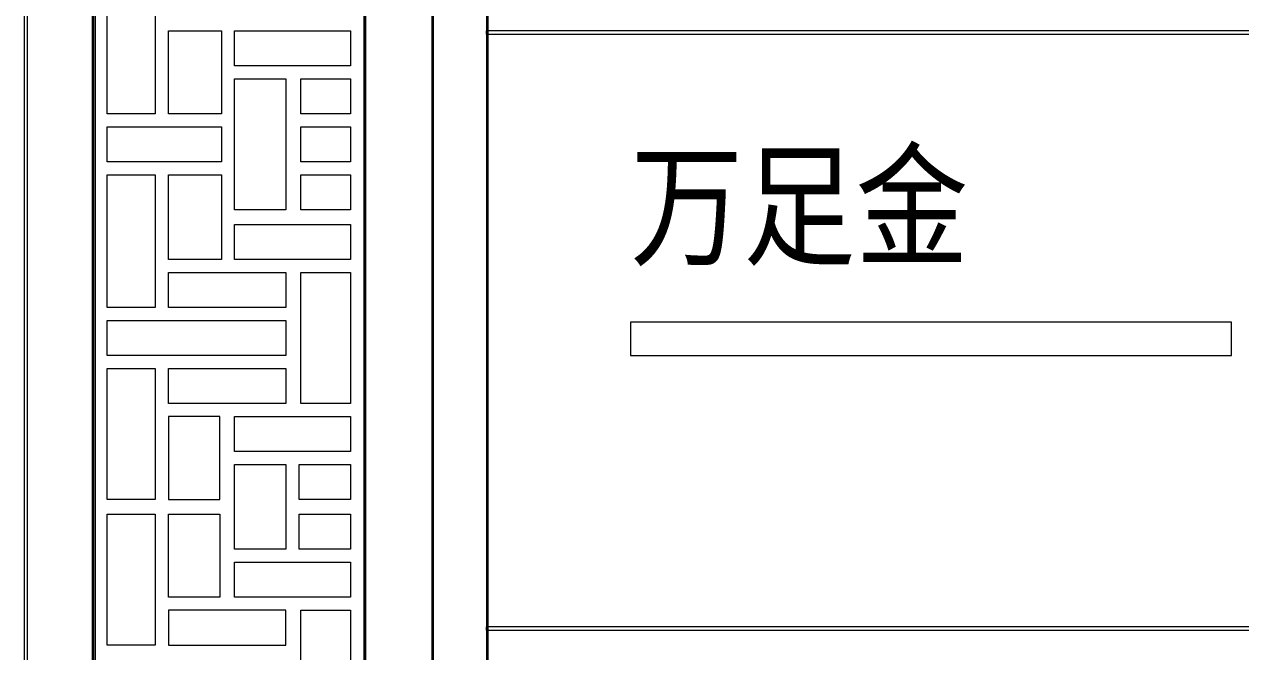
# Model space of a CAD drawing. Extents: x -66030 to 95157, y -13132 to 45879.
# Drawn here: x 75926 to 78795, y 41296 to 42776 of the extents above; entities that cross this region are included whole.
import ezdxf

# ---------------------------------------------------------------- set-up
doc = ezdxf.new("R2010")
doc.units = 0
doc.header["$LTSCALE"] = 100
doc.header["$MEASUREMENT"] = 0
doc.layers.get('0').update_dxf_attribs({"linetype": 'CONTINUOUS'})
doc.styles.add('WMF-AvantGarde Bk BT1', font='tssdeng', dxfattribs={"bigfont": 'hztxt'})

msp = doc.modelspace()

# ---------------------------------------------------------------- linework, layer by layer
at = {"lineweight": 0}
for points in [[(76090.3, 44041.5), (76086.3, 44037.6), (76086.3, 39319.2), (76094.2, 39319.2), (76094.2, 44037.6), (76090.3, 44041.5), (76094.2, 44037.6), (76094.2, 44041.5), (76090.3, 44041.5)], [(76891, 44041.5), (76887.1, 44037.6), (76887.1, 39319.2), (76891, 39319.2), (76891, 44037.6), (76891, 44041.5), (76891, 44037.6), (76891, 44041.5), (76891, 44041.5)], [(75930.1, 39315.3), (75934, 39319.2), (75934, 44037.6), (75926.2, 44037.6), (75926.2, 39319.2), (75930.1, 39315.3), (75926.2, 39319.2), (75926.2, 39315.3), (75930.1, 39315.3)], [(76730.8, 39315.3), (76730.8, 39319.2), (76730.8, 44037.6), (76726.9, 44037.6), (76726.9, 39319.2), (76730.8, 39315.3), (76726.9, 39319.2), (76726.9, 39315.3), (76730.8, 39315.3)], [(76090.3, 39475.4), (76094.2, 39479.3), (76094.2, 43795.4), (76086.3, 43795.4), (76086.3, 39479.3), (76090.3, 39475.4), (76086.3, 39479.3), (76086.3, 39475.4), (76090.3, 39475.4)], [(76090.3, 43795.4), (76730.8, 43795.4), (76730.8, 39479.3), (76090.3, 39479.3), (76090.3, 43795.4)], [(76730.8, 43799.3), (76726.9, 43795.4), (76726.9, 39479.3), (76730.8, 39479.3), (76730.8, 43795.4), (76730.8, 43799.3), (76730.8, 43795.4), (76730.8, 43799.3), (76730.8, 43799.3)], [(76891, 43799.3), (76887.1, 43795.4), (76887.1, 39319.2), (76891, 39319.2), (76891, 43795.4), (76891, 43799.3), (76891, 43799.3), (76887.1, 43799.3), (76887.1, 43795.4)], [(77016, 39315.3), (77019.9, 39319.2), (77019.9, 43670.4), (77016, 43670.4), (77016, 39319.2), (77016, 39315.3), (77016, 39315.3), (77019.9, 39315.3), (77019.9, 39319.2)], [(76121.5, 42873.6), (76234.8, 42873.6), (76234.8, 42565.1), (76121.5, 42565.1), (76121.5, 42873.6)], [(77016, 42752.5), (77019.9, 42756.4), (77019.9, 42838.5), (77016, 42838.5), (77016, 42756.4), (77016, 42752.5), (77016, 42756.4), (77016, 42752.5), (77016, 42752.5)], [(76391, 42565.1), (76266, 42565.1), (76266, 42760.3), (76391, 42760.3), (76391, 42565.1)], [(76695.7, 42678.3), (76422.3, 42678.3), (76422.3, 42760.3), (76695.7, 42760.3), (76695.7, 42678.3)], [(81125, 42756.4), (81121.1, 42760.3), (77016, 42760.3), (77016, 42752.5), (81121.1, 42752.5), (81125, 42756.4), (81125, 42756.4), (81125, 42760.3), (81121.1, 42760.3)], [(77016, 42760.3), (77016, 42756.4), (77016, 41350.3), (77019.9, 41350.3), (77019.9, 42756.4), (77016, 42760.3), (77016, 42760.3), (77016, 42760.3), (77016, 42756.4)], [(81125, 42756.4), (81121.1, 42760.3), (77016, 42760.3), (77016, 42752.5), (81121.1, 42752.5), (81125, 42756.4), (81121.1, 42752.5), (81125, 42752.5), (81125, 42756.4)], [(76422.3, 42338.5), (76422.3, 42647.1), (76543.3, 42647.1), (76543.3, 42338.5), (76422.3, 42338.5)], [(76695.7, 42565.1), (76578.5, 42565.1), (76578.5, 42647.1), (76695.7, 42647.1), (76695.7, 42565.1)], [(76121.5, 42533.8), (76391, 42533.8), (76391, 42451.8), (76121.5, 42451.8), (76121.5, 42533.8)], [(76695.7, 42451.8), (76578.5, 42451.8), (76578.5, 42533.8), (76695.7, 42533.8), (76695.7, 42451.8)], [(76121.5, 42420.5), (76234.8, 42420.5), (76234.8, 42108.1), (76121.5, 42108.1), (76121.5, 42420.5)], [(76266, 42420.5), (76391, 42420.5), (76391, 42221.3), (76266, 42221.3), (76266, 42420.5)], [(76695.7, 42338.5), (76578.5, 42338.5), (76578.5, 42420.5), (76695.7, 42420.5), (76695.7, 42338.5)], [(76695.7, 42221.3), (76422.3, 42221.3), (76422.3, 42303.4), (76695.7, 42303.4), (76695.7, 42221.3)], [(76543.3, 42108.1), (76266, 42108.1), (76266, 42190.1), (76543.3, 42190.1), (76543.3, 42108.1)], [(76695.7, 41881.5), (76578.5, 41881.5), (76578.5, 42190.1), (76695.7, 42190.1), (76695.7, 41881.5)], [(76121.5, 42076.8), (76543.3, 42076.8), (76543.3, 41994.8), (76121.5, 41994.8), (76121.5, 42076.8)], [(77355.8, 41994.8), (78773.7, 41994.8), (78773.7, 42072.9), (77355.8, 42072.9), (77355.8, 41994.8)], [(77355.8, 41994.8), (78773.7, 41994.8), (78773.7, 42072.9), (77355.8, 42072.9), (77355.8, 41994.8)], [(76121.5, 41963.5), (76234.8, 41963.5), (76234.8, 41655), (76121.5, 41655), (76121.5, 41963.5)], [(76543.3, 41963.5), (76543.3, 41881.5), (76266, 41881.5), (76266, 41963.5), (76543.3, 41963.5)], [(76266, 41655), (76387.1, 41655), (76387.1, 41850.3), (76266, 41850.3), (76266, 41655)], [(76695.7, 41768.2), (76422.3, 41768.2), (76422.3, 41850.3), (76695.7, 41850.3), (76695.7, 41768.2)], [(76422.3, 41537.8), (76422.3, 41737), (76543.3, 41737), (76543.3, 41537.8), (76422.3, 41537.8)], [(76695.7, 41655), (76574.6, 41655), (76574.6, 41737), (76695.7, 41737), (76695.7, 41655)], [(76121.5, 41619.8), (76234.8, 41619.8), (76234.8, 41619.8), (76234.8, 41311.2), (76121.5, 41311.2), (76121.5, 41619.8)], [(76387.1, 41619.8), (76387.1, 41526.1), (76387.1, 41424.5), (76266, 41424.5), (76266, 41619.8), (76387.1, 41619.8)], [(76695.7, 41537.8), (76574.6, 41537.8), (76574.6, 41619.8), (76695.7, 41619.8), (76695.7, 41537.8)], [(76695.7, 41424.5), (76422.3, 41424.5), (76422.3, 41506.5), (76695.7, 41506.5), (76695.7, 41424.5)], [(76543.3, 41311.2), (76543.3, 41393.3), (76266, 41393.3), (76266, 41311.2), (76543.3, 41311.2)], [(76695.7, 41084.7), (76578.5, 41084.7), (76578.5, 41393.3), (76695.7, 41393.3), (76695.7, 41084.7)], [(77016, 41350.3), (77016, 41346.4), (81121.1, 41346.4), (81121.1, 41354.2), (77016, 41354.2), (77016, 41350.3), (77016, 41350.3), (77016, 41346.4), (77016, 41346.4)], [(81125, 41350.3), (81121.1, 41354.2), (77016, 41354.2), (77016, 41346.4), (81121.1, 41346.4), (81125, 41350.3), (81125, 41350.3), (81125, 41354.2), (81121.1, 41354.2)], [(77016, 41354.2), (77016, 41350.3), (77016, 41268.3), (77019.9, 41268.3), (77019.9, 41350.3), (77016, 41354.2), (77016, 41354.2), (77016, 41354.2), (77016, 41350.3)]]:
    msp.add_lwpolyline(points, close=True, dxfattribs=at)

# ---------------------------------------------------------------- texts
at = {"lineweight": 0, "style": 'WMF-AvantGarde Bk BT1'}
msp.add_text('万足金', height=265.61, dxfattribs=at).set_placement((77355.8, 42205.7))

doc.saveas('drawing.dxf')
